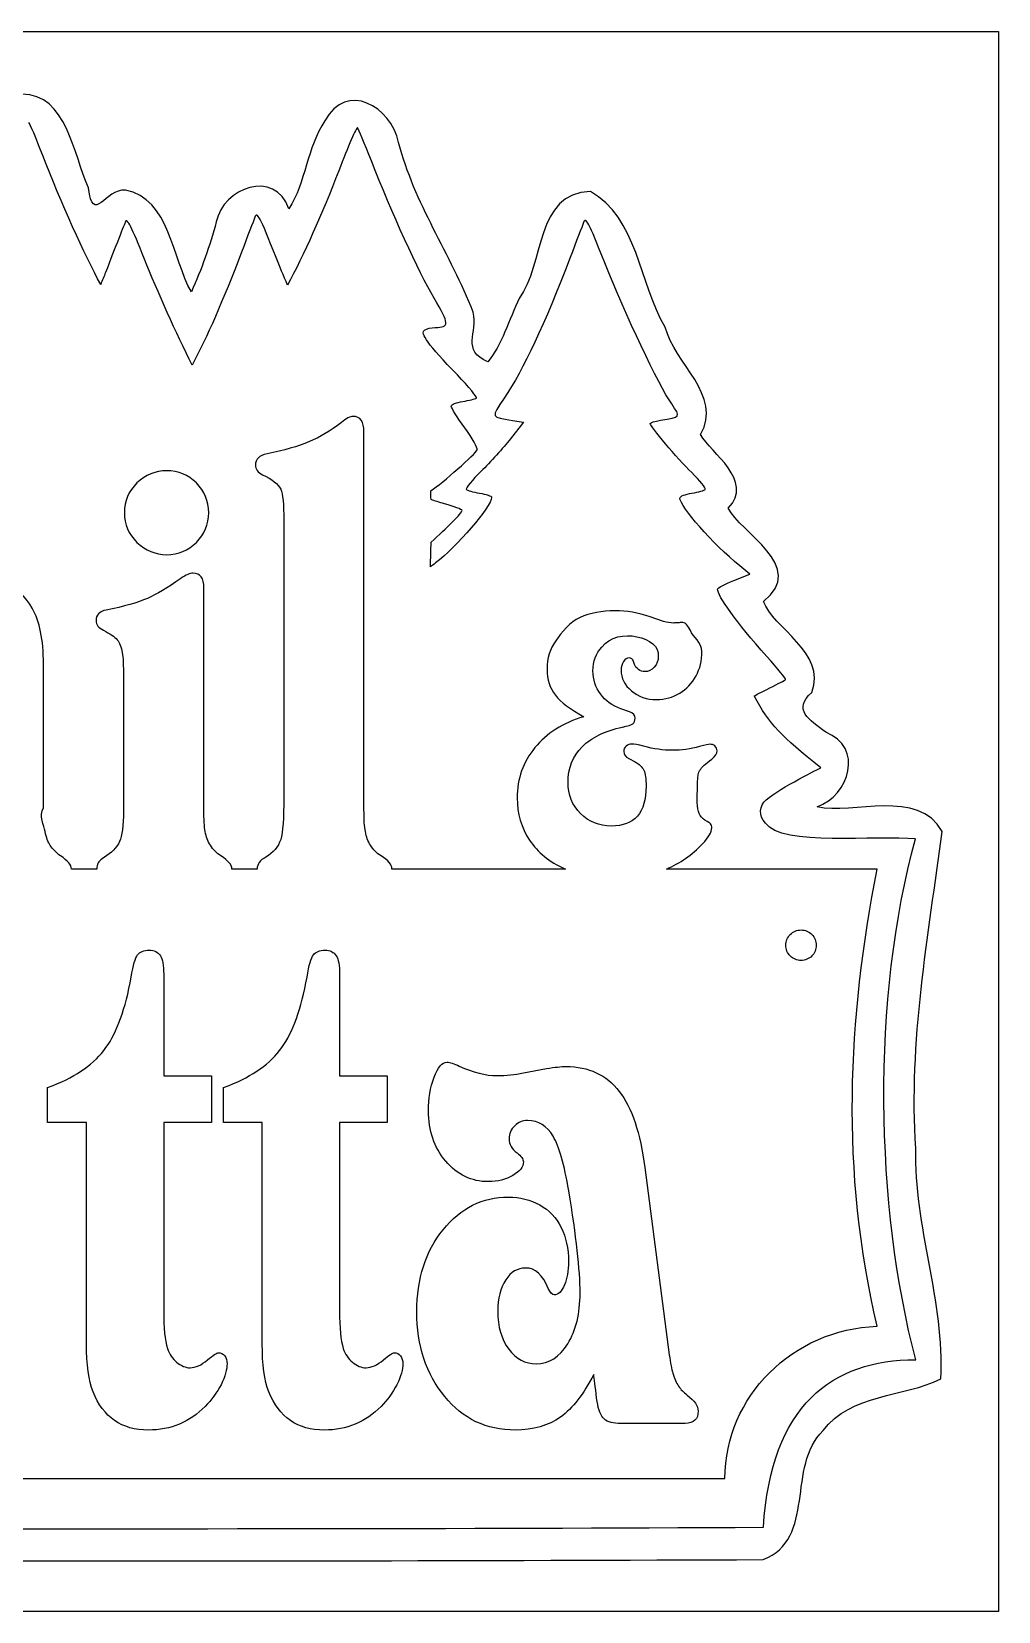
# Model space of a CAD drawing. Extents: x 1 to 641, y 3 to 251.
# Drawn here: x 518.9 to 641.3, y 50.5 to 250.5 of the extents above; entities that cross this region are included whole.
import ezdxf

# ---------------------------------------------------------------- set-up
doc = ezdxf.new("R2010")
doc.units = 0
doc.layers.add('Ebene_1', color=7, linetype='CONTINUOUS')

msp = doc.modelspace()

# ---------------------------------------------------------------- linework, layer by layer
at = {"layer": 'Ebene_1', "color": 7}
for points in [[(341.29379, 250.544853), (641.29379, 250.544853), (641.29379, 50.544853), (341.29379, 50.544853)], [(535.99118, 194.95816)], [(618.23705, 134.88148)], [(590.051131, 80.540664)]]:
    msp.add_lwpolyline(points, close=True, dxfattribs=at)
for points in [[(579.75507, 201.32786), (581.18643, 201.1056), (579.52441, 199.00407)], [(560.97177, 152.072), (560.97177, 199.88636)], [(550.81534, 188.64616), (550.81534, 153.58501)], [(607.78919, 181.03969), (609.84278, 181.85548), (608.55542, 182.90599)], [(540.70168, 152.07203), (540.70168, 180.08607)], [(598.89731, 175.88402), (597.21536, 176.46061)], [(520.3883, 152.28781), (520.3883, 153.23916), (520.3883, 169.49421), (520.3883, 170.48891)], [(595.20804, 170.42757), (595.11194, 170.81229)], [(530.54474, 168.84587), (530.54474, 153.58501), (530.54474, 152.63366)], [(594.59625, 164.43695), (593.49072, 164.82167)], [(588.80513, 163.81258), (588.80513, 163.81205)], [(594.50009, 158.50015), (595.29324, 158.0915)], [(603.17438, 152.94807), (603.19878, 155.54396)], [(528.42736, 146.2354), (527.82204, 145.80333)], [(527.13153, 144.52509), (523.93104, 144.52509)], [(547.44496, 144.52509), (544.24493, 144.52509)], [(586.47302, 144.52506), (564.51502, 144.52506)], [(625.9492, 144.52502), (599.25199, 144.52502)], [(535.614805, 131.204402), (535.614805, 118.326327), (541.663279, 118.326327), (541.663279, 112.436359)], [(557.87657, 131.204402), (557.87657, 118.326327), (563.925054, 118.326327), (563.925054, 112.436359)], [(581.146426, 118.725644), (584.086658, 119.274712)], [(525.828026, 84.43404), (525.828026, 112.436359), (520.91363, 112.436359), (520.91363, 116.878791), (521.627692, 117.128367)], [(548.089792, 84.43404), (548.089792, 112.436359), (543.175405, 112.436359), (543.175405, 116.878791), (543.889467, 117.128367)], [(541.663279, 112.436359), (535.614805, 112.436359), (535.614805, 88.626896)], [(563.925054, 112.436359), (557.87657, 112.436359), (557.87657, 88.626896)], [(596.519639, 106.746048), (599.627892, 83.036421)], [(601.644053, 74.351202), (593.159374, 74.351202)], [(375.28588, 67.37654), (606.67108, 67.37654)]]:
    msp.add_lwpolyline(points, dxfattribs=at)
for points in [[(565.3529, 236.51409), (564.41805, 241.08077), (558.72821, 244.33612), (556.02868, 239.25042)], [(526.07946, 230.76018), (524.20688, 234.93869), (523.31115, 242.68203), (517.6654, 242.61565)], [(520.29306, 234.87953), (519.45483, 237.03392), (518.66924, 238.90343), (518.54733, 239.03375)], [(556.02868, 239.25042), (553.74212, 235.89596), (553.60711, 231.42596), (551.47399, 228.11175)], [(560.15708, 238.354), (560.0352, 238.48428), (558.9598, 236.03179), (557.76718, 232.90409)], [(561.9028, 234.19979), (561.06457, 236.35417), (560.27898, 238.22368), (560.15708, 238.354)], [(574.80407, 215.02972), (571.94307, 222.33274), (567.32871, 228.84578), (565.3529, 236.51409)], [(527.63862, 218.53877), (525.63526, 222.21179), (522.61945, 228.9003), (520.29306, 234.87953)], [(569.84471, 216.80154), (567.8871, 220.11529), (564.47195, 227.59663), (561.9028, 234.19979)], [(551.47399, 228.11175), (549.68847, 233.18513), (543.14582, 230.81142), (542.26696, 226.44573)], [(557.76718, 232.90409), (555.73113, 227.56446), (553.28868, 222.14475), (551.29148, 218.45455)], [(530.77673, 230.4887), (528.17296, 230.69093), (526.72463, 225.97347), (526.07946, 230.76018)], [(539.11657, 217.59612), (536.72082, 221.7808), (536.34465, 229.40525), (530.77673, 230.4887)], [(589.63415, 230.29339), (582.62623, 230.16624), (583.80652, 221.02766), (580.61927, 216.77599)], [(599.11266, 213.13518), (595.83867, 218.61921), (595.56357, 227.09387), (589.63415, 230.29339)], [(530.77184, 226.50483), (530.62877, 226.14731), (529.49412, 223.24897), (528.24992, 220.0642)], [(533.18615, 221.73615), (531.5644, 225.81604), (530.96769, 226.99427), (530.77184, 226.50483)], [(542.26696, 226.44573), (541.45415, 223.41665), (540.40324, 220.47523), (539.11657, 217.59612)], [(547.15787, 227.04055), (546.97828, 226.57501), (546.21643, 224.58479), (545.46495, 222.61773)], [(549.85017, 221.931), (547.75709, 227.19964), (547.44675, 227.78935), (547.15787, 227.04055)], [(588.76764, 226.36028), (588.58806, 225.89474), (587.82621, 223.90451), (587.07473, 221.93745)], [(591.45995, 221.25123), (589.36686, 226.51986), (589.05653, 227.10908), (588.76764, 226.36028)], [(545.46495, 222.61773), (543.12278, 216.48675), (541.07729, 211.8141), (539.202, 208.32069)], [(528.24992, 220.0642), (528.04964, 219.55154), (527.84314, 219.04648), (527.63862, 218.53877)], [(539.202, 208.32069), (537.25222, 212.26248), (534.79775, 217.68181), (533.18615, 221.73615)], [(551.29148, 218.45455), (550.78083, 219.64968), (550.28841, 220.82791), (549.85017, 221.931)], [(587.07473, 221.93745), (583.84161, 213.47435), (581.17199, 207.77789), (578.73824, 204.1475)], [(599.92847, 203.40048), (598.30122, 205.76627), (594.06116, 214.70365), (591.45995, 221.25123)], [(569.98072, 213.08138), (571.81571, 213.10388), (571.80199, 213.48837), (569.84471, 216.80154)], [(580.61927, 216.77599), (579.3938, 214.15955), (578.34116, 210.76255), (576.65759, 208.73675)], [(576.65759, 208.73675), (573.23764, 210.2046), (575.43853, 212.38603), (574.80407, 215.02972)], [(572.79509, 207.07133), (569.07369, 210.91622), (568.01566, 212.36611), (568.64254, 212.76294)], [(568.64254, 212.76294), (568.91029, 212.93249), (569.51251, 213.07559), (569.98072, 213.08138)], [(603.59118, 199.52776), (606.43766, 204.54343), (600.23202, 208.53854), (599.11266, 213.13518)], [(575.19944, 204.13059), (575.3539, 204.22229), (574.27192, 205.54549), (572.79509, 207.07133)], [(573.47116, 203.72394), (574.26714, 203.85567), (575.04491, 204.03878), (575.19944, 204.13059)], [(578.73824, 204.1475), (577.05851, 201.64189), (577.01863, 201.75312), (579.75507, 201.32786)], [(572.02387, 203.11645), (572.02387, 203.31888), (572.67519, 203.59219), (573.47116, 203.72394)], [(573.74866, 200.38402), (572.8001, 201.68446), (572.02387, 202.91405), (572.02387, 203.11645)], [(598.49961, 201.3448), (601.12304, 201.78751), (601.0804, 201.72574), (599.92847, 203.40048)], [(558.11955, 201.05399), (556.7365, 199.98759), (555.38208, 199.18063), (554.05666, 198.63302)], [(559.58876, 201.8319), (559.21418, 201.8319), (558.72463, 201.57276), (558.11955, 201.05399)], [(560.97177, 199.88636), (560.97177, 201.18331), (560.51079, 201.8319), (559.58876, 201.8319)], [(575.30606, 197.58382), (575.39806, 197.82356), (574.69725, 199.08358), (573.74866, 200.38402)], [(597.2227, 200.93716), (597.2227, 201.04258), (597.79728, 201.22625), (598.49961, 201.3448)], [(602.45836, 194.7153), (600.6205, 196.51661), (597.2227, 200.55446), (597.2227, 200.93716)], [(554.05666, 198.63302), (552.61601, 198.02778), (550.82964, 197.509), (548.69745, 197.07668)], [(579.52441, 199.00407), (578.61018, 197.8482), (576.93873, 195.99466), (575.81027, 194.88524)], [(607.09314, 190.19573), (610.43282, 193.73999), (604.89951, 197.15689), (603.59118, 199.52776)], [(548.69745, 197.07668), (547.7178, 196.90376), (547.22774, 196.4281), (547.22774, 195.64992)], [(569.47455, 192.44587), (570.8596, 193.35364), (575.12497, 197.11179), (575.30606, 197.58382)], [(535.99118, 194.95816), (534.57933, 194.95816), (533.32612, 194.4394), (532.23121, 193.40183)], [(539.75114, 193.40183), (538.71386, 194.4394), (537.46066, 194.95816), (535.99118, 194.95816)], [(547.22774, 195.64992), (547.22774, 195.15995), (547.5304, 194.75648), (548.13547, 194.43944)], [(548.13547, 194.43944), (549.34564, 193.86301), (550.10928, 193.25754), (550.42623, 192.62346)], [(575.81027, 194.88524), (574.68182, 193.77581), (573.83149, 192.75002), (573.92057, 192.6058)], [(604.17967, 192.60631), (604.26907, 192.75094), (603.49435, 193.69989), (602.45836, 194.7153)], [(532.23121, 193.40183), (531.16512, 192.36426), (530.63196, 191.11021), (530.63196, 189.64031)], [(541.30704, 189.64031), (541.30704, 191.11021), (540.78843, 192.36426), (539.75114, 193.40183)], [(550.42623, 192.62346), (550.68556, 192.01822), (550.81534, 190.69248), (550.81534, 188.64616)], [(569.41625, 192.40497), (569.43605, 192.41857), (569.45415, 192.43247), (569.47455, 192.44587)], [(569.45665, 191.30063), (569.44555, 191.66905), (569.43265, 192.03747), (569.41625, 192.40497)], [(573.92057, 192.6058), (574.00977, 192.46149), (574.76907, 192.24013), (575.6075, 192.11443)], [(575.6075, 192.11443), (576.44591, 191.98866), (577.13152, 191.74695), (577.13152, 191.57722)], [(600.97172, 191.49897), (600.96972, 191.71187), (601.65432, 191.98874), (602.49274, 192.11443)], [(602.49274, 192.11443), (603.33117, 192.2402), (604.09039, 192.46172), (604.17967, 192.60631)], [(571.16898, 190.75943), (570.50264, 190.93985), (569.89858, 191.13438), (569.45665, 191.30063)], [(577.13152, 191.57722), (577.13152, 190.46076), (572.6086, 185.17963), (570.02359, 183.27775)], [(573.38601, 189.92022), (573.38601, 190.05158), (572.38852, 190.42925), (571.16898, 190.75943)], [(608.55542, 182.90599), (605.1038, 185.72189), (600.98038, 190.39331), (600.97172, 191.49897)], [(611.55602, 178.40667), (617.20951, 182.74898), (608.53829, 187.21141), (607.09314, 190.19573)], [(530.63196, 189.64031), (530.63196, 188.17042), (531.16512, 186.91686), (532.23121, 185.87929)], [(539.75114, 185.87929), (540.78843, 186.91686), (541.30704, 188.17042), (541.30704, 189.64031)], [(569.46761, 185.92547), (571.4705, 187.70026), (573.38601, 189.59811), (573.38601, 189.92022)], [(532.23121, 185.87929), (533.32612, 184.84172), (534.57933, 184.32296), (535.99118, 184.32296)], [(535.99118, 184.32296), (537.46066, 184.32296), (538.71386, 184.84172), (539.75114, 185.87929)], [(569.38141, 182.7839), (569.41691, 183.83141), (569.44691, 184.879), (569.46761, 185.92547)], [(570.02359, 183.27775), (569.76642, 183.08855), (569.56217, 182.93009), (569.38141, 182.7839)], [(518.96193, 177.53553), (518.18397, 178.9766), (516.95934, 180.14394), (515.28815, 181.03741)], [(537.76276, 181.29655), (536.09159, 180.11487), (534.69407, 179.27932), (533.57035, 178.78937)], [(539.31866, 181.98825), (538.94408, 181.98825), (538.42547, 181.75769), (537.76276, 181.29655)], [(540.70168, 180.08607), (540.70168, 181.35421), (540.24069, 181.98825), (539.31866, 181.98825)], [(605.73557, 179.95578), (605.73557, 180.10325), (606.65974, 180.59095), (607.78919, 181.03969)], [(533.57035, 178.78937), (532.30256, 178.24176), (530.55929, 177.75157), (528.34067, 177.31925)], [(611.96508, 171.44645), (608.1059, 175.76468), (605.73557, 179.11314), (605.73557, 179.95578)], [(617.67322, 166.88714), (619.57385, 171.98199), (612.67963, 175.07656), (611.55602, 178.40667)], [(520.3883, 170.48891), (520.3883, 173.54397), (519.91276, 175.89271), (518.96193, 177.53553)], [(528.34067, 177.31925), (527.47627, 177.14632), (527.04434, 176.69973), (527.04434, 175.97919)], [(588.32485, 176.36442), (587.02728, 175.80359), (586.00183, 174.48425), (585.24892, 173.42667)], [(592.76985, 177.23005), (591.10383, 177.23005), (589.62243, 176.94129), (588.32485, 176.36442)], [(597.21536, 176.46061), (595.6775, 176.97338), (594.19559, 177.23005), (592.76985, 177.23005)], [(527.04434, 175.97919), (527.04434, 175.46041), (527.36103, 175.05692), (527.99491, 174.76871)], [(527.99491, 174.76871), (528.80168, 174.33639), (529.37793, 173.93291), (529.72369, 173.55823)], [(591.08788, 172.60933), (593.07934, 175.32115), (598.57272, 173.82905), (598.23565, 171.46114)], [(600.14682, 175.66774), (599.74632, 175.66774), (599.32984, 175.73984), (598.89731, 175.88402)], [(600.86772, 175.71554), (600.32304, 175.68354), (600.08273, 175.66774), (600.14682, 175.66774)], [(601.1801, 175.73944), (601.01994, 175.73944), (600.91581, 175.73144), (600.86772, 175.71554)], [(602.30953, 174.70587), (602.02117, 175.3949), (601.64465, 175.73944), (601.1801, 175.73944)], [(603.76229, 172.06214), (603.76229, 173.13575), (602.59788, 174.01684), (602.30953, 174.70587)], [(529.72369, 173.55823), (530.01183, 173.18355), (530.2278, 172.63572), (530.37186, 171.91518)], [(585.24892, 173.42667), (584.51203, 172.40114), (584.14341, 171.19919), (584.14341, 169.82114)], [(589.95844, 169.6048), (589.95844, 170.8066), (590.33495, 171.80813), (591.08788, 172.60933)], [(603.01748, 168.98535), (603.51408, 169.88269), (603.76229, 170.90842), (603.76229, 172.06214)], [(530.37186, 171.91518), (530.48712, 171.30993), (530.4948, 170.28607), (530.54474, 168.84587)], [(593.83851, 170.78837), (593.63027, 170.48392), (593.52613, 170.12309), (593.52613, 169.70646)], [(594.53501, 171.26878), (594.26268, 171.26878), (594.03074, 171.10885), (593.83851, 170.78837)], [(595.11194, 170.81229), (595.01584, 171.11675), (594.82336, 171.26878), (594.53501, 171.26878)], [(595.71272, 169.80264), (595.45641, 169.99493), (595.28814, 170.20323), (595.20804, 170.42757)], [(597.73097, 170.09118), (597.39456, 169.70661), (596.98597, 169.5141), (596.50538, 169.5141)], [(598.23565, 171.46114), (598.23565, 170.91633), (598.06738, 170.45974), (597.73097, 170.09118)], [(614.35895, 168.5072), (614.42985, 168.5711), (613.35269, 169.89375), (611.96508, 171.44645)], [(584.14341, 169.82114), (584.14341, 168.52319), (584.49575, 167.4259), (585.2006, 166.52857)], [(590.91997, 166.69645), (590.2792, 167.52969), (589.95844, 168.49915), (589.95844, 169.6048)], [(593.52613, 169.70646), (593.52613, 168.68093), (593.96682, 167.80773), (594.84788, 167.08665)], [(596.50538, 169.5141), (596.24907, 169.5141), (595.98507, 169.6104), (595.71272, 169.80264)], [(600.95091, 166.79811), (601.81597, 167.31088), (602.50485, 168.03994), (603.01748, 168.98535)], [(612.35717, 167.45718), (613.38725, 167.97061), (614.2881, 168.44326), (614.35895, 168.5072)], [(585.2006, 166.52857), (585.90546, 165.63122), (587.10706, 164.72594), (588.80513, 163.81258)], [(593.49072, 164.82167), (592.40141, 165.20624), (591.54475, 165.83116), (590.91997, 166.69645)], [(594.84788, 167.08665), (595.69692, 166.34956), (596.75393, 165.98082), (598.01947, 165.98082)], [(598.01947, 165.98082), (599.09277, 165.98082), (600.06985, 166.2533), (600.95091, 166.79811)], [(610.38227, 166.43408), (610.43857, 166.48348), (611.32709, 166.94376), (612.35717, 167.45718)], [(618.81001, 157.33251), (613.81002, 161.33251), (612.28086, 162.86168), (610.38227, 166.43408)], [(619.42516, 161.84612), (617.3812, 163.43468), (615.16939, 164.71455), (617.67322, 166.88714)], [(595.29324, 163.64408), (595.29324, 163.99661), (595.06081, 164.26068), (594.59625, 164.43695)], [(585.27285, 162.22581), (584.23158, 161.56883), (583.34233, 160.79189), (582.60544, 159.89455)], [(588.80513, 163.81205), (587.49154, 163.42748), (586.31411, 162.89882), (585.27285, 162.22581)], [(588.61278, 160.01462), (589.78221, 161.2004), (591.48025, 162.02571), (593.70694, 162.49041)], [(593.70694, 162.49041), (594.39578, 162.63462), (594.83646, 162.77875), (595.02869, 162.92297)], [(595.02869, 162.92297), (595.2049, 163.05116), (595.29324, 163.29155), (595.29324, 163.64408)], [(586.81077, 155.52004), (586.81077, 157.2987), (587.41132, 158.79681), (588.61278, 160.01462)], [(594.16381, 160.08688), (593.95554, 159.8946), (593.85143, 159.66211), (593.85143, 159.3897)], [(594.88471, 160.35101), (594.61239, 160.35101), (594.37205, 160.26311), (594.16381, 160.08688)], [(596.37434, 160.06246), (595.6855, 160.25475), (595.18907, 160.35101), (594.88471, 160.35101)], [(600.00278, 159.55814), (598.8654, 159.55814), (597.65591, 159.72596), (596.37434, 160.06246)], [(603.46284, 160.03854), (602.30943, 159.71807), (601.15618, 159.55814), (600.00278, 159.55814)], [(604.76066, 160.32709), (604.60048, 160.32709), (604.1677, 160.23079), (603.46284, 160.03854)], [(605.40934, 160.1108), (605.21709, 160.25502), (605.00095, 160.32709), (604.76066, 160.32709)], [(605.67387, 159.5098), (605.67387, 159.73413), (605.58557, 159.93454), (605.40934, 160.1108)], [(618.32751, 152.40667), (622.46498, 153.82319), (624.28209, 160.00683), (619.42516, 161.84612)], [(582.60544, 159.89455), (581.11563, 158.09986), (580.37098, 155.97635), (580.37098, 153.52469)], [(593.85143, 159.3897), (593.85143, 159.06922), (594.06757, 158.77256), (594.50009, 158.50015)], [(595.29324, 158.0915), (595.80587, 157.83512), (596.17399, 157.48268), (596.39825, 157.03401)], [(603.51116, 157.05793), (603.71942, 157.39444), (604.21585, 157.85942), (605.0008, 158.45231)], [(605.0008, 158.45231), (605.44934, 158.80484), (605.67387, 159.15727), (605.67387, 159.5098)], [(596.39825, 157.03401), (596.5905, 156.60137), (596.68672, 155.92857), (596.68672, 155.01521)], [(603.19878, 155.54396), (603.19878, 156.24901), (603.30291, 156.75348), (603.51116, 157.05793)], [(611.88502, 153.29724), (613.80092, 154.8692), (618.68481, 157.29679), (618.81001, 157.33251)], [(588.39656, 151.5537), (587.33928, 152.59526), (586.81077, 153.91764), (586.81077, 155.52004)], [(596.68672, 155.01521), (596.68672, 151.65018), (595.22112, 149.96746), (592.28955, 149.96746)], [(634.17742, 149.26328), (631.11186, 154.83455), (622.88898, 151.30351), (618.32751, 152.40667)], [(520.60452, 149.26185), (520.46046, 150.06886), (519.79989, 151.22994), (520.3883, 152.28781)], [(530.54474, 152.63366), (530.54474, 150.58735), (530.41546, 149.14633), (530.15614, 148.31051)], [(540.87456, 149.26185), (540.75931, 149.86711), (540.70168, 150.80388), (540.70168, 152.07203)], [(550.81534, 153.58501), (550.81534, 150.96226), (550.68556, 149.18944), (550.42623, 148.26716)], [(561.14466, 149.26182), (561.0294, 149.86707), (560.97177, 150.80385), (560.97177, 152.072)], [(580.37098, 153.52469), (580.37098, 151.53772), (580.89159, 149.75924), (581.93286, 148.18889)], [(603.41501, 151.5537), (603.25482, 151.87418), (603.17438, 152.33916), (603.17438, 152.94807)], [(611.81002, 150.33251), (610.90009, 151.2544), (611.03225, 152.59756), (611.88502, 153.29724)], [(592.28955, 149.96746), (590.73567, 149.96746), (589.43783, 150.49612), (588.39656, 151.5537)], [(604.13592, 150.71249), (603.79951, 150.9208), (603.55919, 151.20118), (603.41501, 151.5537)], [(604.85682, 150.23208), (604.77672, 150.32828), (604.5364, 150.48816), (604.13592, 150.71249)], [(605.0008, 149.72726), (605.0008, 149.9516), (604.9529, 150.11992), (604.85682, 150.23208)], [(630.81004, 148.33251), (625.93454, 148.83579), (613.81003, 147.33251), (611.81002, 150.33251)], [(521.25269, 147.48924), (520.96455, 147.92156), (520.74858, 148.51251), (520.60452, 149.26185)], [(530.15614, 148.31051), (529.83918, 147.47469), (529.26294, 146.78301), (528.42736, 146.2354)], [(541.52273, 147.53259), (541.20578, 148.02256), (540.98982, 148.59897), (540.87456, 149.26185)], [(550.42623, 148.26716), (550.10928, 147.34487), (549.47541, 146.59554), (548.52458, 146.01912)], [(561.79332, 147.53256), (561.47639, 148.02252), (561.25991, 148.59894), (561.14466, 149.26182)], [(581.93286, 148.18889), (582.97412, 146.63457), (584.43974, 145.43263), (586.33004, 144.58336)], [(603.84746, 147.73238), (604.61639, 148.5496), (605.0008, 149.21449), (605.0008, 149.72726)], [(630.82644, 82.40831), (625.73138, 101.7647), (625.201, 128.26253), (630.81004, 148.33251)], [(630.85095, 109.15472), (629.88691, 122.51837), (632.45202, 136.14165), (634.17742, 149.26328)], [(522.54902, 146.19204), (522.00156, 146.59554), (521.56964, 147.02811), (521.25269, 147.48924)], [(523.93204, 144.54949), (523.93204, 145.03946), (523.47105, 145.58679), (522.54902, 146.19204)], [(542.8629, 146.19204), (542.31545, 146.5379), (541.86849, 146.98498), (541.52273, 147.53259)], [(544.24593, 144.54949), (544.24593, 145.03946), (543.78493, 145.58679), (542.8629, 146.19204)], [(548.52458, 146.01912), (547.80423, 145.64443), (547.44396, 145.15474), (547.44396, 144.54949)], [(563.133, 146.19201), (562.58556, 146.53787), (562.13908, 146.98495), (561.79332, 147.53256)], [(564.51602, 144.54946), (564.51602, 145.06825), (564.05504, 145.61557), (563.133, 146.19201)], [(599.25199, 144.52502), (600.97774, 145.26052), (602.51117, 146.32698), (603.84746, 147.73238)], [(523.93104, 144.52509), (523.93117, 144.53409), (523.93204, 144.54109), (523.93204, 144.54949)], [(527.82204, 145.80333), (527.36102, 145.54394), (527.13053, 145.12592), (527.13053, 144.54949)], [(527.13053, 144.54949), (527.13053, 144.54049), (527.13153, 144.53339), (527.13153, 144.52509)], [(544.24493, 144.52509), (544.24505, 144.53409), (544.24593, 144.54109), (544.24593, 144.54949)], [(547.44396, 144.54949), (547.44396, 144.54049), (547.44496, 144.53339), (547.44496, 144.52509)], [(564.51502, 144.52506), (564.51512, 144.53406), (564.51602, 144.54106), (564.51602, 144.54946)], [(586.33004, 144.58336), (586.37694, 144.56266), (586.42584, 144.54526), (586.47302, 144.52506)], [(625.9492, 86.63862), (621.29743, 106.31048), (622.20585, 125.5375), (625.9492, 144.52502)], [(614.38069, 134.88148), (614.380689, 135.393008), (614.583836, 135.883586), (614.94544, 136.245291)], [(614.94544, 136.245291), (615.307044, 136.606997), (615.797485, 136.8102), (616.30887, 136.8102)], [(616.30887, 136.8102), (616.820255, 136.8102), (617.310696, 136.606997), (617.6723, 136.245291)], [(617.6723, 136.245291), (618.033904, 135.883586), (618.237051, 135.393008), (618.23705, 134.88148)], [(532.296535, 133.65023), (532.604562, 134.049554), (533.094602, 134.249216), (533.766655, 134.249216)], [(533.766655, 134.249216), (534.410706, 134.249216), (534.886744, 134.016279), (535.19477, 133.550406)], [(554.55831, 133.65023), (554.866337, 134.049554), (555.356377, 134.249216), (556.028431, 134.249216)], [(556.028431, 134.249216), (556.672481, 134.249216), (557.148519, 134.016279), (557.456546, 133.550406)], [(614.94544, 133.517669), (614.583836, 133.879374), (614.380689, 134.369952), (614.38069, 134.88148)], [(618.23705, 134.88148), (618.237051, 134.369952), (618.033904, 133.879374), (617.6723, 133.517669)], [(531.498472, 130.854992), (531.750491, 132.352446), (532.016512, 133.284192), (532.296535, 133.65023)], [(535.19477, 133.550406), (535.474793, 133.117804), (535.614805, 132.335803), (535.614805, 131.204402)], [(553.760247, 130.854992), (554.012266, 132.352446), (554.278287, 133.284192), (554.55831, 133.65023)], [(557.456546, 133.550406), (557.736562, 133.117804), (557.87657, 132.335803), (557.87657, 131.204402)], [(616.30887, 132.95276), (615.797485, 132.95276), (615.307044, 133.155963), (614.94544, 133.517669)], [(617.6723, 133.517669), (617.310696, 133.155963), (616.820255, 132.95276), (616.30887, 132.95276)], [(528.306218, 121.92021), (529.706332, 123.85025), (530.770417, 126.828511), (531.498472, 130.854992)], [(550.567993, 121.92021), (551.968108, 123.85025), (553.032192, 126.828511), (553.760247, 130.854992)], [(521.627692, 117.128367), (524.651931, 118.326324), (526.878106, 119.923605), (528.306218, 121.92021)], [(543.889467, 117.128367), (546.913706, 118.326324), (549.139881, 119.923605), (550.567993, 121.92021)], [(569.847522, 118.176575), (570.323564, 119.441089), (570.869608, 120.073345), (571.485654, 120.073345)], [(571.485654, 120.073345), (571.849682, 120.073345), (572.367722, 119.906965), (573.039776, 119.574206)], [(569.133469, 113.933801), (569.133469, 115.431255), (569.371487, 116.845513), (569.847522, 118.176575)], [(573.039776, 119.574206), (574.775914, 118.775565), (576.372041, 118.376245), (577.828156, 118.376245)], [(577.828156, 118.376245), (578.976252, 118.376245), (580.082342, 118.492711), (581.146426, 118.725644)], [(584.086658, 119.274712), (585.122739, 119.441096), (585.948802, 119.524288), (586.564849, 119.524288)], [(586.564849, 119.524288), (589.421079, 119.524288), (591.661259, 118.476072), (593.28539, 116.37964)], [(593.28539, 116.37964), (594.881517, 114.316486), (595.9596, 111.105289), (596.519639, 106.746048)], [(571.317642, 107.544681), (569.861527, 109.275067), (569.133469, 111.404774), (569.133469, 113.933801)], [(580.054335, 112.037031), (579.5783, 111.571158), (579.340282, 111.022093), (579.340282, 110.389836)], [(581.692467, 112.685934), (581.048417, 112.685934), (580.502373, 112.469633), (580.054335, 112.037031)], [(584.926726, 110.689329), (584.142658, 112.020399), (583.064572, 112.685934), (581.692467, 112.685934)], [(579.340282, 110.389836), (579.340282, 109.69103), (579.676309, 109.092052), (580.348363, 108.592901)], [(586.900882, 103.801058), (586.340836, 107.095447), (585.682784, 109.391537), (584.926726, 110.689329)], [(580.348363, 108.592901), (580.880405, 108.193577), (581.146426, 107.810896), (581.146426, 107.444857)], [(633.98962, 79.97893), (634.58676, 89.71557), (630.53771, 99.38833), (630.85095, 109.15472)], [(576.736075, 104.949101), (574.579902, 104.949101), (572.773758, 105.814294), (571.317642, 107.544681)], [(581.146426, 107.444857), (581.146426, 106.812601), (580.698388, 106.246897), (579.802312, 105.747745)], [(579.802312, 105.747745), (578.934246, 105.215316), (577.912167, 104.949101), (576.736075, 104.949101)], [(570.981609, 98.859474), (573.221793, 101.621434), (575.980013, 103.002414), (579.256272, 103.002414)], [(579.256272, 103.002414), (580.712387, 103.002414), (582.042493, 102.66965), (583.246589, 102.004123)], [(583.246589, 102.004123), (584.422681, 101.338588), (585.318754, 100.390202), (585.934807, 99.158967)], [(588.328997, 90.873077), (588.328997, 93.734864), (587.852959, 98.044191), (586.900882, 103.801058)], [(567.663349, 88.477156), (567.663349, 92.670012), (568.769436, 96.130785), (570.981609, 98.859474)], [(585.934807, 99.158967), (586.550854, 97.927724), (586.858877, 96.480188), (586.858877, 94.816358)], [(581.440445, 94.017714), (580.404364, 94.017714), (579.564298, 93.518566), (578.920248, 92.520272)], [(584.296675, 91.422134), (583.596617, 93.152521), (582.644541, 94.017714), (581.440445, 94.017714)], [(586.858877, 94.816358), (586.858877, 93.651672), (586.690862, 92.670009), (586.354832, 91.871368)], [(578.920248, 92.520272), (578.248194, 91.488691), (577.912167, 90.157621), (577.912167, 88.527062)], [(585.052733, 90.623501), (584.800713, 90.623501), (584.548694, 90.889712), (584.296675, 91.422134)], [(586.354832, 91.871368), (585.990804, 91.039457), (585.556772, 90.623501), (585.052733, 90.623501)], [(586.774866, 84.43404), (587.810954, 86.097869), (588.328997, 88.244215), (588.328997, 90.873077)], [(535.614805, 88.626896), (535.614805, 86.430637), (535.768815, 84.833356), (536.076835, 83.835053)], [(557.87657, 88.626896), (557.87657, 86.430637), (558.030584, 84.833356), (558.33861, 83.835053)], [(571.191626, 77.745426), (568.839441, 80.607221), (567.663349, 84.184464), (567.663349, 88.477156)], [(577.912167, 88.527062), (577.912167, 86.597021), (578.374204, 84.999744), (579.298277, 83.73523)], [(606.67108, 67.37654), (606.71278, 77.76045), (615.22072, 86.26132), (625.9492, 86.63862)], [(526.668086, 78.344401), (526.108046, 79.742028), (525.828026, 81.771907), (525.828026, 84.43404)], [(548.929861, 78.344401), (548.369815, 79.742028), (548.089792, 81.771907), (548.089792, 84.43404)], [(582.784549, 81.888366), (584.408679, 81.888366), (585.738785, 82.736924), (586.774866, 84.43404)], [(536.076835, 83.835053), (536.328854, 83.10297), (536.720885, 82.52063), (537.252927, 82.088036)], [(537.252927, 82.088036), (537.812973, 81.622163), (538.387021, 81.389226), (538.97507, 81.389226)], [(538.97507, 81.389226), (539.647124, 81.389226), (540.375182, 81.72199), (541.159244, 82.387517)], [(541.159244, 82.387517), (541.887298, 82.986503), (542.349335, 83.285996), (542.545353, 83.285996)], [(542.545353, 83.285996), (542.85338, 83.285996), (543.119401, 83.152887), (543.343417, 82.886668)], [(543.343417, 82.886668), (543.539429, 82.620457), (543.637435, 82.28769), (543.637435, 81.888366)], [(558.33861, 83.835053), (558.59063, 83.10297), (558.98266, 82.52063), (559.514703, 82.088036)], [(559.514703, 82.088036), (560.074749, 81.622163), (560.648796, 81.389226), (561.236846, 81.389226)], [(561.236846, 81.389226), (561.908899, 81.389226), (562.636957, 81.72199), (563.421019, 82.387517)], [(563.421019, 82.387517), (564.149073, 82.986503), (564.61111, 83.285996), (564.807128, 83.285996)], [(564.807128, 83.285996), (565.115149, 83.285996), (565.38117, 83.152887), (565.605192, 82.886668)], [(565.605192, 82.886668), (565.801204, 82.620457), (565.89921, 82.28769), (565.89921, 81.888366)], [(579.298277, 83.73523), (580.22235, 82.503987), (581.384441, 81.888366), (582.784549, 81.888366)], [(599.627892, 83.036421), (599.767903, 81.971562), (599.921917, 81.189556), (600.089932, 80.690405)], [(611.54466, 61.19242), (612.50875, 76.62216), (620.22146, 82.40831), (630.82644, 82.40831)], [(543.637435, 81.888366), (543.637435, 81.18956), (543.385416, 80.307732), (542.881377, 79.24288)], [(565.89921, 81.888366), (565.89921, 81.18956), (565.647191, 80.307732), (565.143152, 79.24288)], [(590.051131, 80.540664), (588.791027, 78.044916), (587.390916, 76.247976), (585.850796, 75.149847)], [(590.42916, 77.545768), (590.261145, 79.009936), (590.135135, 80.008235), (590.051131, 80.540664)], [(600.089932, 80.690405), (600.25794, 80.024878), (600.495958, 79.475813), (600.803984, 79.043211)], [(533.682645, 73.502652), (530.294379, 73.502652), (527.956192, 75.116569), (526.668086, 78.344401)], [(542.881377, 79.24288), (542.349335, 78.244578), (541.677281, 77.329467), (540.865216, 76.497548)], [(555.94442, 73.502652), (552.556154, 73.502652), (550.217968, 75.116569), (548.929861, 78.344401)], [(565.143152, 79.24288), (564.61111, 78.244578), (563.939056, 77.329467), (563.126991, 76.497548)], [(600.803984, 79.043211), (601.084007, 78.643894), (601.434036, 78.277852), (601.85407, 77.945085)], [(619.09117, 73.43401), (622.65805, 78.18001), (629.2626, 77.60354), (633.98962, 79.97893)], [(540.865216, 76.497548), (538.905062, 74.500951), (536.510871, 73.502652), (533.682645, 73.502652)], [(563.126991, 76.497548), (561.166837, 74.500951), (558.772646, 73.502652), (555.94442, 73.502652)], [(580.138346, 73.502652), (576.47005, 73.502652), (573.487811, 74.91691), (571.191626, 77.745426)], [(591.227223, 75.099929), (590.835192, 75.532524), (590.569171, 76.347804), (590.42916, 77.545768)], [(601.85407, 77.945085), (602.806147, 77.246271), (603.282185, 76.564101), (603.282185, 75.898574)], [(585.850796, 75.149847), (584.310677, 74.051717), (582.406526, 73.502652), (580.138346, 73.502652)], [(593.159374, 74.351202), (592.263304, 74.351202), (591.619254, 74.600778), (591.227223, 75.099929)], [(603.282185, 75.898574), (603.282185, 74.866993), (602.736141, 74.351202), (601.644053, 74.351202)], [(611.49353, 57.10589), (618.27737, 59.67366), (614.43556, 68.90993), (619.09117, 73.43401)], [(371.48642, 61.19242), (447.982, 61.07787), (535.08092, 60.84276), (611.54466, 61.19242)], [(396.41148, 57.06529), (468.1054, 56.94638), (539.79985, 56.80647), (611.49353, 57.10589)]]:
    msp.add_open_spline(points, degree=3, dxfattribs=at)

doc.saveas('drawing.dxf')
